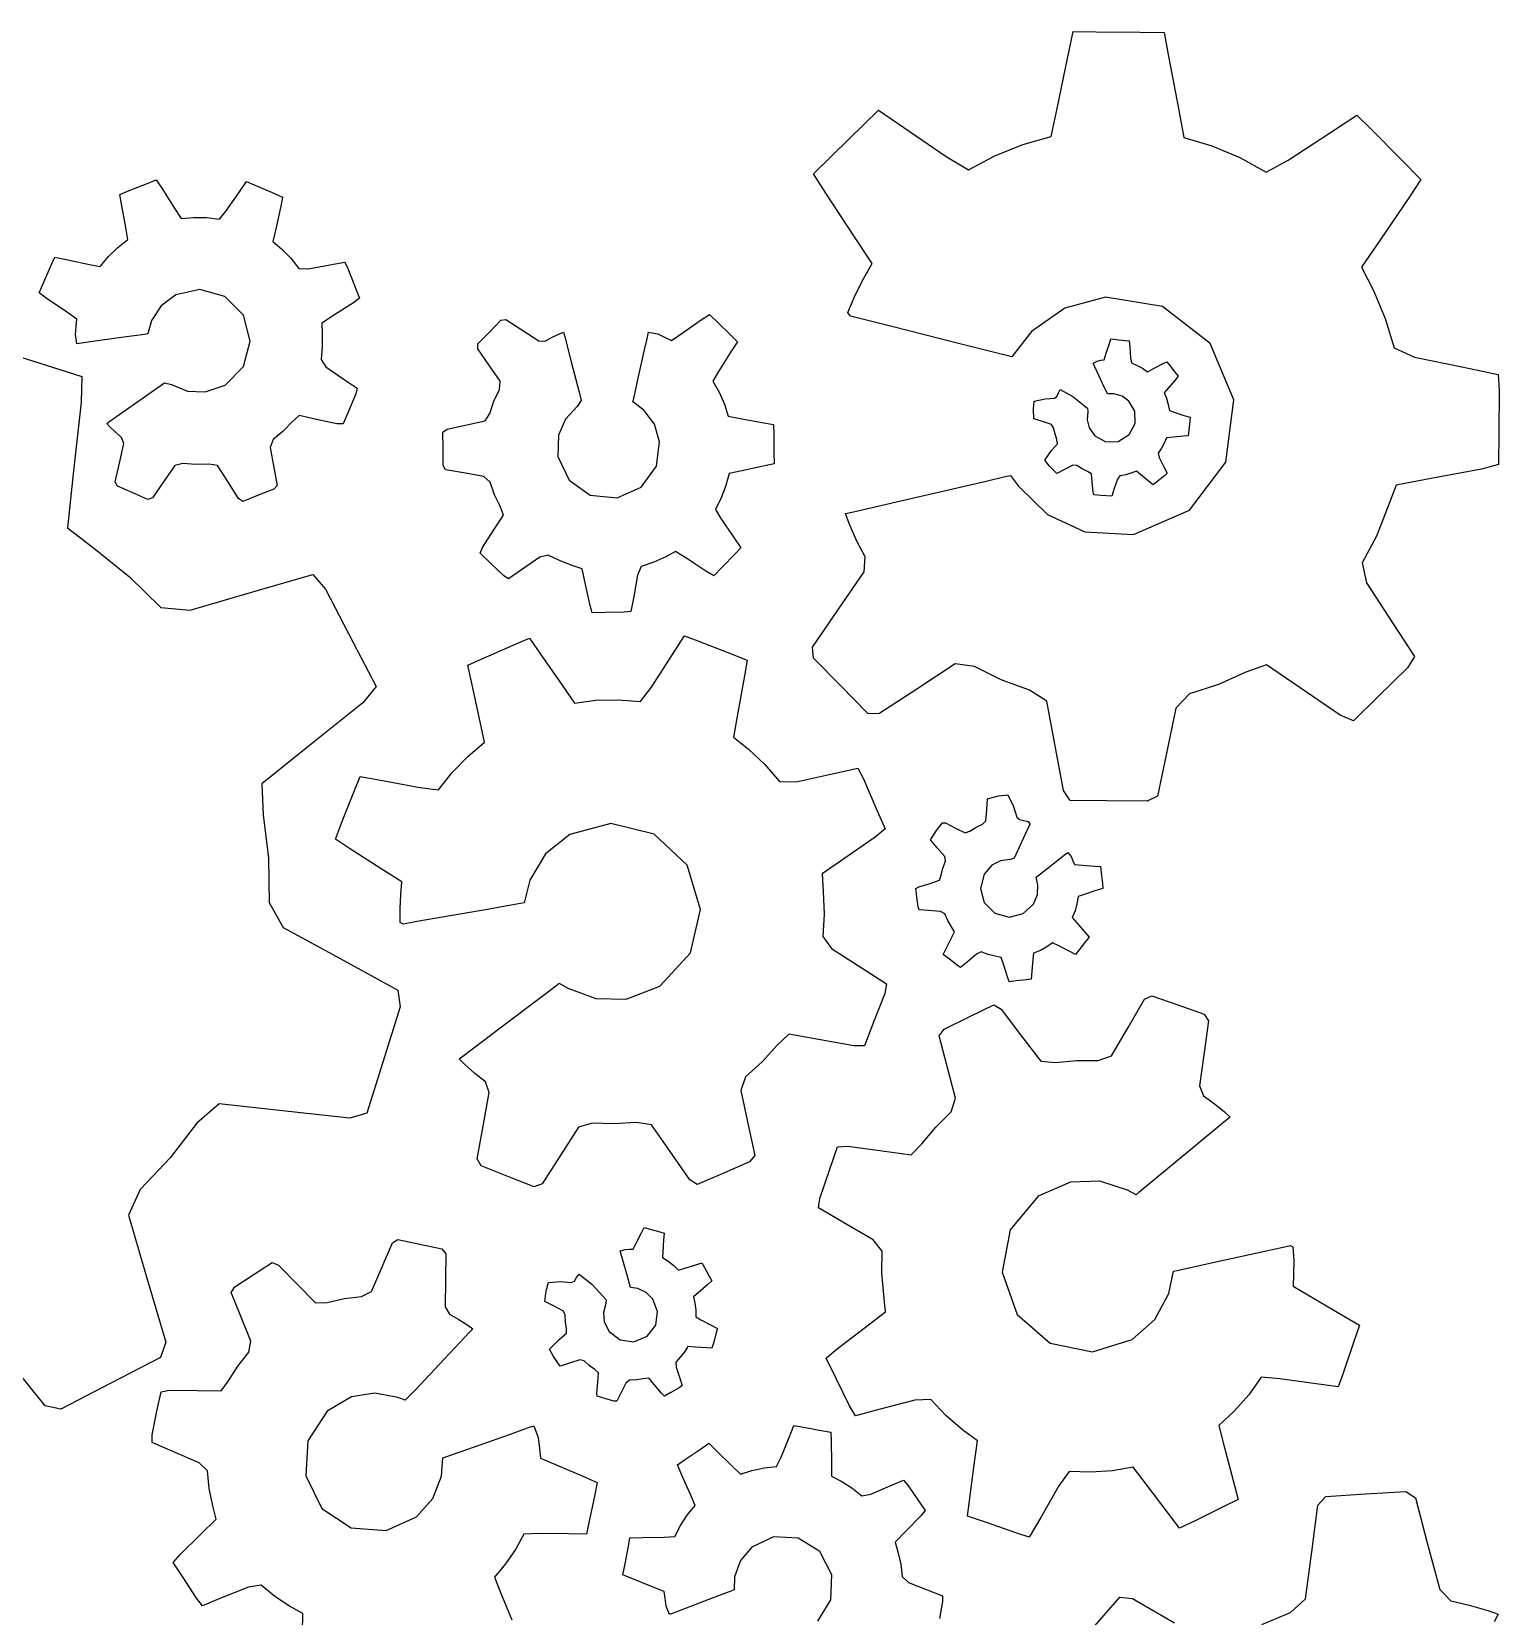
# Model space of a CAD drawing. Header units: metres. Extents: x 300 to 1036, y 0 to 304.
# Drawn here: x 406.32 to 419.23, y 209.87 to 223.8 of the extents above; entities that cross this region are included whole.
import ezdxf

# ---------------------------------------------------------------- set-up
doc = ezdxf.new("R2010")
doc.units = ezdxf.units.M

msp = doc.modelspace()

# ---------------------------------------------------------------- linework, layer by layer
at = {"layer": 'COMPONENT2'}
for p, q in [((415.43, 223.566), (415.479, 223.802)), ((415.479, 223.802), (415.683, 223.8)), ((415.683, 223.8), (416.066, 223.796)), ((416.066, 223.796), (416.28, 223.794)), ((416.28, 223.794), (416.322, 223.568)), ((415.338, 223.126), (415.43, 223.566)), ((416.322, 223.568), (416.405, 223.127)), ((415.287, 222.881), (415.338, 223.126)), ((416.405, 223.127), (416.453, 222.871)), ((413.367, 222.72), (413.639, 222.987)), ((413.639, 222.987), (413.768, 223.112)), ((413.768, 223.112), (413.992, 222.959)), ((417.742, 222.916), (417.975, 223.069)), ((417.975, 223.069), (418.097, 222.949)), ((413.992, 222.959), (414.364, 222.705)), ((415.036, 222.809), (415.287, 222.881)), ((416.453, 222.871), (416.699, 222.797)), ((417.369, 222.672), (417.742, 222.916)), ((418.097, 222.949), (418.364, 222.677)), ((413.197, 222.553), (413.367, 222.72)), ((414.558, 222.587), (414.79, 222.71)), ((414.79, 222.71), (415.036, 222.809)), ((416.699, 222.797), (416.945, 222.695)), ((414.364, 222.705), (414.558, 222.587)), ((416.945, 222.695), (417.177, 222.567)), ((417.177, 222.567), (417.369, 222.672)), ((418.364, 222.677), (418.536, 222.501)), ((407.179, 222.405), (407.333, 222.465)), ((407.333, 222.465), (407.418, 222.499)), ((407.418, 222.499), (407.472, 222.416)), ((408.144, 222.386), (408.212, 222.484)), ((408.212, 222.484), (408.28, 222.456)), ((408.28, 222.456), (408.43, 222.39)), ((413.305, 222.383), (413.197, 222.553)), ((418.536, 222.501), (418.432, 222.342)), ((407.097, 222.372), (407.179, 222.405)), ((407.116, 222.271), (407.097, 222.372)), ((407.472, 222.416), (407.576, 222.254)), ((408.034, 222.228), (408.144, 222.386)), ((408.43, 222.39), (408.527, 222.348)), ((408.527, 222.348), (408.512, 222.268)), ((413.551, 222.007), (413.305, 222.383)), ((418.432, 222.342), (418.182, 221.976)), ((407.15, 222.08), (407.116, 222.271)), ((407.576, 222.254), (407.637, 222.159)), ((407.637, 222.159), (407.747, 222.169)), ((407.747, 222.169), (407.861, 222.168)), ((407.861, 222.168), (407.974, 222.155)), ((407.974, 222.155), (408.034, 222.228)), ((408.512, 222.268), (408.471, 222.081)), ((407.169, 221.974), (407.15, 222.08)), ((408.471, 222.081), (408.444, 221.957)), ((406.999, 221.826), (407.081, 221.905)), ((407.081, 221.905), (407.169, 221.974)), ((408.444, 221.957), (408.518, 221.892)), ((408.518, 221.892), (408.6, 221.811)), ((413.711, 221.764), (413.551, 222.007)), ((418.182, 221.976), (418.015, 221.731)), ((406.43, 221.6), (406.495, 221.75)), ((406.495, 221.75), (406.527, 221.821)), ((406.527, 221.821), (406.641, 221.796)), ((406.641, 221.796), (406.83, 221.755)), ((406.83, 221.755), (406.926, 221.739)), ((406.926, 221.739), (406.999, 221.826)), ((408.6, 221.811), (408.673, 221.721)), ((408.757, 221.717), (408.943, 221.751)), ((408.943, 221.751), (409.075, 221.775)), ((409.075, 221.775), (409.102, 221.72)), ((413.64, 221.635), (413.711, 221.764)), ((406.389, 221.506), (406.43, 221.6)), ((408.673, 221.721), (408.757, 221.717)), ((409.102, 221.72), (409.162, 221.57)), ((413.564, 221.487), (413.64, 221.635)), ((418.015, 221.731), (418.119, 221.528)), ((406.46, 221.455), (406.389, 221.506)), ((406.619, 221.345), (406.46, 221.455)), ((407.589, 221.488), (407.462, 221.392)), ((407.802, 221.536), (407.589, 221.488)), ((408.021, 221.474), (407.802, 221.536)), ((408.184, 221.31), (408.021, 221.474)), ((409.205, 221.46), (409.152, 221.419)), ((409.162, 221.57), (409.205, 221.46)), ((413.498, 221.333), (413.564, 221.487)), ((415.765, 221.467), (415.407, 221.372)), ((416.266, 221.385), (415.765, 221.467)), ((418.119, 221.528), (418.223, 221.282)), ((406.721, 221.274), (406.619, 221.345)), ((407.462, 221.392), (407.377, 221.262)), ((408.994, 221.318), (408.875, 221.241)), ((409.152, 221.419), (408.994, 221.318)), ((412.21, 221.268), (412.282, 221.316)), ((412.282, 221.316), (412.356, 221.245)), ((413.523, 221.301), (413.498, 221.333)), ((415.407, 221.372), (415.112, 221.165)), ((416.684, 221.06), (416.266, 221.385)), ((406.708, 221.14), (406.714, 221.211)), ((406.714, 221.211), (406.721, 221.274)), ((407.377, 221.262), (407.345, 221.146)), ((408.245, 221.08), (408.184, 221.31)), ((408.875, 221.241), (408.877, 221.15)), ((410.347, 221.161), (410.449, 221.267)), ((410.449, 221.267), (410.491, 221.272)), ((410.491, 221.272), (410.633, 221.18)), ((410.633, 221.18), (410.781, 221.085)), ((412.051, 221.157), (412.21, 221.268)), ((412.356, 221.245), (412.474, 221.131)), ((413.605, 221.28), (413.523, 221.301)), ((413.662, 221.266), (413.605, 221.28)), ((413.886, 221.209), (413.662, 221.266)), ((414.461, 221.064), (413.886, 221.209)), ((418.223, 221.282), (418.302, 221.023)), ((405.866, 221.053), (406.385, 220.89)), ((406.721, 221.059), (406.708, 221.14)), ((406.782, 221.067), (406.721, 221.059)), ((406.881, 221.081), (406.782, 221.067)), ((407.134, 221.116), (406.881, 221.081)), ((407.314, 221.141), (407.134, 221.116)), ((407.345, 221.146), (407.314, 221.141)), ((408.185, 220.86), (408.245, 221.08)), ((408.877, 221.15), (408.878, 221.035)), ((410.246, 221.057), (410.347, 221.161)), ((410.246, 221.014), (410.246, 221.057)), ((410.781, 221.085), (410.838, 221.082)), ((410.838, 221.082), (410.899, 221.116)), ((410.899, 221.116), (410.962, 221.146)), ((410.962, 221.146), (410.999, 221.161)), ((410.999, 221.161), (411.007, 221.131)), ((411.007, 221.131), (411.067, 220.899)), ((411.711, 221.004), (411.733, 221.101)), ((411.733, 221.101), (411.747, 221.162)), ((411.747, 221.162), (411.827, 221.146)), ((411.827, 221.146), (411.892, 221.115)), ((411.892, 221.115), (411.948, 221.086)), ((411.948, 221.086), (412.051, 221.157)), ((412.529, 221.076), (412.465, 220.978)), ((412.474, 221.131), (412.529, 221.076)), ((414.871, 220.961), (414.461, 221.064)), ((415.112, 221.165), (414.94, 220.944)), ((415.77, 220.975), (415.798, 221.062)), ((415.798, 221.062), (415.811, 221.101)), ((415.811, 221.101), (415.859, 221.096)), ((415.859, 221.096), (415.937, 221.087)), ((415.937, 221.087), (415.973, 221.083)), ((415.973, 221.083), (415.977, 221.028)), ((416.891, 220.566), (416.684, 221.06)), ((408.878, 221.035), (408.867, 220.921)), ((408.867, 220.921), (408.909, 220.857)), ((410.343, 220.874), (410.246, 221.014)), ((411.067, 220.899), (411.137, 220.632)), ((411.655, 220.755), (411.711, 221.004)), ((412.465, 220.978), (412.36, 220.816)), ((414.895, 220.955), (414.871, 220.961)), ((414.94, 220.944), (414.895, 220.955)), ((415.655, 220.889), (415.69, 220.906)), ((415.69, 220.906), (415.723, 220.913)), ((415.723, 220.913), (415.752, 220.918)), ((415.752, 220.918), (415.77, 220.975)), ((415.977, 221.028), (415.985, 220.936)), ((415.985, 220.936), (415.992, 220.89)), ((416.259, 220.878), (416.302, 220.901)), ((416.302, 220.901), (416.328, 220.868)), ((418.302, 221.023), (418.48, 220.942)), ((418.48, 220.942), (418.91, 220.853)), ((406.385, 220.89), (406.765, 220.77)), ((406.765, 220.77), (406.758, 220.544)), ((408.024, 220.695), (408.185, 220.86)), ((408.909, 220.857), (409.062, 220.751)), ((410.442, 220.731), (410.343, 220.874)), ((412.36, 220.816), (412.312, 220.731)), ((415.667, 220.862), (415.655, 220.889)), ((415.687, 220.819), (415.667, 220.862)), ((415.738, 220.709), (415.687, 220.819)), ((415.992, 220.89), (416.041, 220.869)), ((416.041, 220.869), (416.088, 220.843)), ((416.088, 220.843), (416.132, 220.813)), ((416.132, 220.813), (416.177, 220.836)), ((416.177, 220.836), (416.259, 220.878)), ((416.328, 220.868), (416.377, 220.807)), ((416.404, 220.773), (416.374, 220.737)), ((416.377, 220.807), (416.404, 220.773)), ((418.91, 220.853), (419.216, 220.789)), ((419.216, 220.789), (419.226, 220.648)), ((407.205, 220.515), (407.431, 220.674)), ((407.431, 220.674), (407.492, 220.716)), ((407.492, 220.716), (407.552, 220.701)), ((407.552, 220.701), (407.694, 220.643)), ((407.694, 220.643), (407.849, 220.635)), ((407.849, 220.635), (408.024, 220.695)), ((409.062, 220.751), (409.184, 220.667)), ((409.184, 220.667), (409.174, 220.618)), ((410.387, 220.555), (410.435, 220.658)), ((410.435, 220.658), (410.442, 220.731)), ((411.137, 220.632), (411.155, 220.56)), ((411.616, 220.578), (411.655, 220.755)), ((412.312, 220.731), (412.368, 220.632)), ((412.368, 220.632), (412.413, 220.528)), ((415.337, 220.596), (415.35, 220.626)), ((415.35, 220.626), (415.365, 220.656)), ((415.365, 220.656), (415.476, 220.594)), ((415.781, 220.618), (415.738, 220.709)), ((415.838, 220.62), (415.781, 220.618)), ((415.909, 220.599), (415.838, 220.62)), ((416.315, 220.667), (416.281, 220.627)), ((416.281, 220.627), (416.3, 220.579)), ((416.374, 220.737), (416.315, 220.667)), ((419.226, 220.648), (419.223, 220.273)), ((406.758, 220.544), (406.689, 219.916)), ((407.009, 220.377), (407.205, 220.515)), ((409.174, 220.618), (409.111, 220.473)), ((410.35, 220.447), (410.387, 220.555)), ((411.12, 220.508), (411.016, 220.396)), ((411.155, 220.56), (411.12, 220.508)), ((411.609, 220.547), (411.616, 220.578)), ((411.706, 220.476), (411.609, 220.547)), ((412.413, 220.528), (412.447, 220.421)), ((415.13, 220.484), (415.137, 220.553)), ((415.134, 220.399), (415.13, 220.484)), ((415.137, 220.553), (415.232, 220.574)), ((415.232, 220.574), (415.315, 220.581)), ((415.315, 220.581), (415.337, 220.596)), ((415.476, 220.594), (415.579, 220.513)), ((415.579, 220.513), (415.607, 220.492)), ((415.607, 220.492), (415.609, 220.462)), ((415.97, 220.555), (415.909, 220.599)), ((416.021, 220.465), (415.97, 220.555)), ((416.3, 220.579), (416.316, 220.526)), ((416.316, 220.526), (416.326, 220.473)), ((416.822, 220.018), (416.891, 220.566)), ((406.984, 220.359), (407.009, 220.377)), ((407.011, 220.329), (406.984, 220.359)), ((408.614, 220.373), (408.535, 220.291)), ((408.675, 220.427), (408.614, 220.373)), ((408.826, 220.394), (408.675, 220.427)), ((409.005, 220.355), (408.826, 220.394)), ((409.06, 220.354), (409.005, 220.355)), ((409.111, 220.473), (409.06, 220.354)), ((409.975, 220.308), (410.148, 220.345)), ((410.148, 220.345), (410.31, 220.38)), ((410.31, 220.38), (410.35, 220.447)), ((411.016, 220.396), (410.955, 220.254)), ((411.799, 220.351), (411.706, 220.476)), ((411.844, 220.198), (411.799, 220.351)), ((412.447, 220.421), (412.553, 220.402)), ((412.553, 220.402), (412.743, 220.367)), ((412.743, 220.367), (412.845, 220.349)), ((412.845, 220.349), (412.847, 220.261)), ((415.211, 220.375), (415.134, 220.399)), ((415.29, 220.35), (415.211, 220.375)), ((415.308, 220.32), (415.29, 220.35)), ((415.609, 220.462), (415.602, 220.39)), ((415.602, 220.39), (415.62, 220.319)), ((415.972, 220.261), (416.024, 220.357)), ((416.024, 220.357), (416.021, 220.465)), ((416.326, 220.473), (416.367, 220.456)), ((416.367, 220.456), (416.453, 220.429)), ((416.453, 220.429), (416.508, 220.412)), ((416.504, 220.377), (416.496, 220.3)), ((416.508, 220.412), (416.504, 220.377)), ((407.061, 220.281), (407.011, 220.329)), ((407.114, 220.236), (407.061, 220.281)), ((407.132, 220.182), (407.114, 220.236)), ((408.447, 220.217), (408.419, 220.147)), ((408.535, 220.291), (408.447, 220.217)), ((409.937, 220.281), (409.975, 220.308)), ((409.94, 220.142), (409.937, 220.281)), ((410.955, 220.254), (410.95, 220.069)), ((412.847, 220.261), (412.849, 220.096)), ((415.32, 220.268), (415.308, 220.32)), ((415.337, 220.216), (415.32, 220.268)), ((415.341, 220.18), (415.337, 220.216)), ((415.62, 220.319), (415.671, 220.248)), ((415.671, 220.248), (415.768, 220.198)), ((415.768, 220.198), (415.876, 220.201)), ((415.876, 220.201), (415.972, 220.261)), ((416.301, 220.233), (416.282, 220.19)), ((416.361, 220.238), (416.301, 220.233)), ((416.451, 220.246), (416.361, 220.238)), ((416.49, 220.25), (416.451, 220.246)), ((416.496, 220.3), (416.49, 220.25)), ((419.223, 220.273), (419.22, 219.998)), ((407.094, 220.01), (407.132, 220.182)), ((408.419, 220.147), (408.452, 219.97)), ((409.942, 219.99), (409.94, 220.142)), ((410.95, 220.069), (411.047, 219.86)), ((411.815, 219.982), (411.844, 220.198)), ((412.849, 220.096), (412.851, 220.004)), ((415.23, 220.035), (415.29, 220.12)), ((415.29, 220.12), (415.341, 220.18)), ((416.257, 220.142), (416.226, 220.097)), ((416.226, 220.097), (416.236, 220.058)), ((416.282, 220.19), (416.257, 220.142)), ((407.058, 219.844), (407.094, 220.01)), ((407.582, 219.988), (407.483, 219.846)), ((407.653, 220.007), (407.582, 219.988)), ((407.766, 219.998), (407.653, 220.007)), ((407.88, 220.001), (407.766, 219.998)), ((407.956, 219.988), (407.88, 220.001)), ((408.046, 219.848), (407.956, 219.988)), ((408.452, 219.97), (408.48, 219.812)), ((409.962, 219.952), (409.942, 219.99)), ((410.12, 219.923), (409.962, 219.952)), ((410.297, 219.891), (410.12, 219.923)), ((411.68, 219.798), (411.815, 219.982)), ((412.566, 219.942), (412.456, 219.918)), ((412.754, 219.983), (412.566, 219.942)), ((412.851, 220.004), (412.754, 219.983)), ((415.271, 219.984), (415.23, 220.035)), ((415.335, 219.918), (415.271, 219.984)), ((415.402, 219.953), (415.335, 219.918)), ((415.478, 219.993), (415.402, 219.953)), ((415.513, 219.99), (415.478, 219.993)), ((415.559, 219.96), (415.513, 219.99)), ((415.607, 219.936), (415.559, 219.96)), ((415.64, 219.916), (415.607, 219.936)), ((415.996, 219.925), (415.944, 219.908)), ((416.037, 219.939), (415.996, 219.925)), ((416.088, 219.895), (416.037, 219.939)), ((416.236, 220.058), (416.277, 219.978)), ((416.277, 219.978), (416.307, 219.922)), ((416.502, 219.596), (416.822, 220.018)), ((419.07, 219.957), (418.642, 219.876)), ((419.22, 219.998), (419.07, 219.957)), ((406.689, 219.916), (406.637, 219.441)), ((407.078, 219.807), (407.058, 219.844)), ((407.212, 219.748), (407.078, 219.807)), ((407.483, 219.846), (407.385, 219.705)), ((408.142, 219.699), (408.046, 219.848)), ((408.48, 219.812), (408.451, 219.78)), ((410.353, 219.841), (410.297, 219.891)), ((410.391, 219.732), (410.353, 219.841)), ((411.047, 219.86), (411.233, 219.727)), ((411.469, 219.703), (411.68, 219.798)), ((412.427, 219.812), (412.386, 219.705)), ((412.456, 219.918), (412.427, 219.812)), ((414.09, 219.708), (414.715, 219.852)), ((414.715, 219.852), (414.882, 219.891)), ((414.882, 219.891), (414.93, 219.902)), ((414.93, 219.902), (415, 219.806)), ((415, 219.806), (415.254, 219.557)), ((415.646, 219.843), (415.64, 219.916)), ((415.654, 219.756), (415.646, 219.843)), ((415.841, 219.786), (415.82, 219.719)), ((415.868, 219.869), (415.841, 219.786)), ((415.891, 219.898), (415.868, 219.869)), ((415.944, 219.908), (415.891, 219.898)), ((416.156, 219.838), (416.088, 219.895)), ((416.182, 219.819), (416.156, 219.838)), ((416.226, 219.854), (416.182, 219.819)), ((416.286, 219.902), (416.226, 219.854)), ((416.307, 219.922), (416.286, 219.902)), ((418.318, 219.815), (418.243, 219.617)), ((418.642, 219.876), (418.318, 219.815)), ((407.345, 219.69), (407.212, 219.748)), ((407.385, 219.705), (407.345, 219.69)), ((408.18, 219.673), (408.142, 219.699)), ((408.309, 219.724), (408.18, 219.673)), ((408.451, 219.78), (408.309, 219.724)), ((410.441, 219.63), (410.391, 219.732)), ((411.233, 219.727), (411.469, 219.703)), ((412.386, 219.705), (412.334, 219.603)), ((413.548, 219.582), (414.09, 219.708)), ((415.661, 219.731), (415.654, 219.756)), ((415.722, 219.724), (415.661, 219.731)), ((415.82, 219.719), (415.722, 219.724)), ((410.386, 219.423), (410.47, 219.553)), ((410.47, 219.553), (410.441, 219.63)), ((412.334, 219.603), (412.381, 219.522)), ((412.381, 219.522), (412.49, 219.364)), ((413.477, 219.566), (413.548, 219.582)), ((413.51, 219.478), (413.477, 219.566)), ((415.254, 219.557), (415.581, 219.406)), ((416.011, 219.382), (416.502, 219.596)), ((418.243, 219.617), (418.145, 219.368)), ((406.637, 219.441), (406.88, 219.254)), ((410.287, 219.269), (410.386, 219.423)), ((413.576, 219.329), (413.51, 219.478)), ((415.581, 219.406), (416.011, 219.382)), ((418.145, 219.368), (418.021, 219.132)), ((406.88, 219.254), (407.184, 219.011)), ((410.267, 219.218), (410.287, 219.269)), ((411.983, 219.233), (411.897, 219.186)), ((412.091, 219.164), (411.983, 219.233)), ((412.49, 219.364), (412.559, 219.266)), ((412.559, 219.266), (412.508, 219.212)), ((413.651, 219.186), (413.576, 219.329)), ((410.36, 219.128), (410.267, 219.218)), ((410.473, 219.019), (410.36, 219.128)), ((410.79, 219.183), (410.638, 219.077)), ((410.865, 219.201), (410.79, 219.183)), ((410.968, 219.15), (410.865, 219.201)), ((411.076, 219.111), (410.968, 219.15)), ((411.163, 219.081), (411.076, 219.111)), ((411.682, 219.102), (411.649, 219.024)), ((411.793, 219.139), (411.682, 219.102)), ((411.897, 219.186), (411.793, 219.139)), ((412.251, 219.061), (412.091, 219.164)), ((412.394, 219.094), (412.321, 219.018)), ((412.508, 219.212), (412.394, 219.094)), ((413.641, 219.055), (413.651, 219.186)), ((418.021, 219.132), (418.058, 218.957)), ((407.184, 219.011), (407.458, 218.741)), ((408.316, 218.892), (408.796, 219.032)), ((408.796, 219.032), (408.905, 218.902)), ((410.516, 218.993), (410.473, 219.019)), ((410.638, 219.077), (410.516, 218.993)), ((411.192, 218.942), (411.163, 219.081)), ((411.649, 219.024), (411.616, 218.838)), ((412.321, 219.018), (412.251, 219.061)), ((413.41, 218.717), (413.641, 219.055)), ((418.058, 218.957), (418.294, 218.597)), ((407.717, 218.717), (408.316, 218.892)), ((408.905, 218.902), (409.15, 218.432)), ((411.232, 218.759), (411.192, 218.942)), ((411.616, 218.838), (411.592, 218.706)), ((407.458, 218.741), (407.717, 218.717)), ((411.251, 218.695), (411.232, 218.759)), ((411.37, 218.697), (411.251, 218.695)), ((411.531, 218.7), (411.37, 218.697)), ((411.592, 218.706), (411.531, 218.7)), ((413.188, 218.392), (413.41, 218.717)), ((418.294, 218.597), (418.482, 218.309)), ((409.15, 218.432), (409.351, 218.045)), ((410.296, 218.295), (410.555, 218.408)), ((410.555, 218.408), (410.7, 218.471)), ((410.7, 218.471), (410.797, 218.331)), ((411.951, 218.319), (412.063, 218.492)), ((412.063, 218.492), (412.181, 218.448)), ((412.181, 218.448), (412.443, 218.344)), ((413.197, 218.295), (413.188, 218.392)), ((410.157, 218.235), (410.296, 218.295)), ((410.797, 218.331), (410.986, 218.059)), ((411.773, 218.041), (411.951, 218.319)), ((412.443, 218.344), (412.612, 218.278)), ((412.612, 218.278), (412.59, 218.139)), ((413.436, 218.051), (413.197, 218.295)), ((418.482, 218.309), (418.419, 218.211)), ((410.195, 218.061), (410.157, 218.235)), ((412.59, 218.139), (412.531, 217.817)), ((414.441, 218.246), (414.104, 218.024)), ((414.611, 218.223), (414.441, 218.246)), ((414.846, 218.105), (414.611, 218.223)), ((416.999, 218.173), (416.757, 218.065)), ((417.178, 218.236), (416.999, 218.173)), ((417.475, 218.034), (417.178, 218.236)), ((418.419, 218.211), (418.158, 217.955)), ((409.351, 218.045), (409.233, 217.903)), ((410.266, 217.737), (410.195, 218.061)), ((410.986, 218.059), (411.095, 217.901)), ((411.675, 217.913), (411.773, 218.041)), ((413.673, 217.81), (413.436, 218.051)), ((414.104, 218.024), (413.771, 217.806)), ((415.095, 218.013), (414.846, 218.105)), ((415.247, 217.917), (415.095, 218.013)), ((416.503, 217.983), (416.383, 217.857)), ((416.757, 218.065), (416.503, 217.983)), ((417.826, 217.794), (417.475, 218.034)), ((409.233, 217.903), (408.751, 217.517)), ((411.095, 217.901), (411.283, 217.925)), ((411.283, 217.925), (411.48, 217.929)), ((411.48, 217.929), (411.675, 217.913)), ((415.319, 217.538), (415.247, 217.917)), ((416.383, 217.857), (416.298, 217.447)), ((418.158, 217.955), (417.943, 217.744)), ((410.305, 217.556), (410.266, 217.737)), ((412.531, 217.817), (412.492, 217.601)), ((413.771, 217.806), (413.673, 217.81)), ((417.943, 217.744), (417.826, 217.794)), ((410.157, 217.432), (410.305, 217.556)), ((412.492, 217.601), (412.624, 217.495)), ((408.751, 217.517), (408.345, 217.192)), ((410.021, 217.291), (410.157, 217.432)), ((412.624, 217.495), (412.768, 217.361)), ((415.395, 217.133), (415.319, 217.538)), ((416.298, 217.447), (416.222, 217.081)), ((409.901, 217.138), (410.021, 217.291)), ((412.768, 217.361), (412.899, 217.21)), ((413.043, 217.209), (413.36, 217.278)), ((413.36, 217.278), (413.586, 217.327)), ((413.586, 217.327), (413.636, 217.235)), ((408.345, 217.192), (408.357, 216.917)), ((409.161, 217.131), (409.211, 217.254)), ((409.211, 217.254), (409.408, 217.219)), ((409.408, 217.219), (409.735, 217.159)), ((409.735, 217.159), (409.901, 217.138)), ((412.899, 217.21), (413.043, 217.209)), ((413.636, 217.235), (413.746, 216.981)), ((409.057, 216.869), (409.161, 217.131)), ((414.72, 216.962), (414.727, 217.058)), ((414.727, 217.058), (414.823, 217.085)), ((414.823, 217.085), (414.905, 217.095)), ((414.905, 217.095), (414.955, 216.992)), ((415.454, 217.044), (415.395, 217.133)), ((415.777, 217.041), (415.454, 217.044)), ((416.131, 217.038), (415.777, 217.041)), ((416.222, 217.081), (416.131, 217.038)), ((408.357, 216.917), (408.404, 216.536)), ((408.993, 216.705), (409.057, 216.869)), ((413.746, 216.981), (413.827, 216.794)), ((414.682, 216.836), (414.712, 216.865)), ((414.712, 216.865), (414.72, 216.962)), ((414.955, 216.992), (414.985, 216.898)), ((414.985, 216.898), (415.009, 216.876)), ((415.009, 216.876), (415.047, 216.869)), ((415.047, 216.869), (415.085, 216.86)), ((415.085, 216.86), (415.099, 216.837)), ((411.053, 216.746), (410.84, 216.574)), ((411.416, 216.841), (411.053, 216.746)), ((411.796, 216.748), (411.416, 216.841)), ((412.085, 216.476), (411.796, 216.748)), ((413.738, 216.721), (413.473, 216.538)), ((413.827, 216.794), (413.738, 216.721)), ((414.225, 216.697), (414.284, 216.788)), ((414.284, 216.788), (414.332, 216.849)), ((414.332, 216.849), (414.358, 216.847)), ((414.358, 216.847), (414.446, 216.802)), ((414.446, 216.802), (414.529, 216.759)), ((414.529, 216.759), (414.57, 216.774)), ((414.57, 216.774), (414.625, 216.808)), ((414.625, 216.808), (414.682, 216.836)), ((415.099, 216.837), (415.043, 216.715)), ((409.117, 216.623), (408.993, 216.705)), ((409.397, 216.444), (409.117, 216.623)), ((414.284, 216.628), (414.225, 216.697)), ((414.35, 216.551), (414.284, 216.628)), ((415.043, 216.715), (414.978, 216.574)), ((415.404, 216.566), (415.432, 216.587)), ((415.432, 216.587), (415.461, 216.552)), ((408.404, 216.536), (408.411, 216.148)), ((409.578, 216.328), (409.397, 216.444)), ((410.84, 216.574), (410.703, 216.345)), ((412.202, 216.086), (412.085, 216.476)), ((413.473, 216.538), (413.273, 216.4)), ((414.319, 216.387), (414.334, 216.449)), ((414.334, 216.449), (414.356, 216.51)), ((414.356, 216.51), (414.35, 216.551)), ((414.764, 216.475), (414.696, 216.396)), ((414.842, 216.515), (414.764, 216.475)), ((414.927, 216.526), (414.842, 216.515)), ((414.961, 216.536), (414.927, 216.526)), ((414.978, 216.574), (414.961, 216.536)), ((415.153, 216.369), (415.247, 216.443)), ((415.247, 216.443), (415.36, 216.532)), ((415.36, 216.532), (415.404, 216.566)), ((415.461, 216.552), (415.478, 216.515)), ((415.478, 216.515), (415.492, 216.483)), ((415.492, 216.483), (415.562, 216.477)), ((415.562, 216.477), (415.671, 216.468)), ((415.671, 216.468), (415.719, 216.464)), ((415.719, 216.464), (415.726, 216.407)), ((409.568, 216.219), (409.578, 216.328)), ((410.703, 216.345), (410.654, 216.144)), ((413.273, 216.4), (413.283, 216.243)), ((414.124, 216.285), (414.222, 216.316)), ((414.222, 216.316), (414.304, 216.343)), ((414.304, 216.343), (414.319, 216.387)), ((414.696, 216.396), (414.664, 216.271)), ((415.17, 216.304), (415.153, 216.369)), ((415.166, 216.217), (415.17, 216.304)), ((415.726, 216.407), (415.737, 216.315)), ((415.737, 216.315), (415.741, 216.272)), ((409.562, 216.096), (409.568, 216.219)), ((413.283, 216.243), (413.291, 216.045)), ((414.097, 216.27), (414.124, 216.285)), ((414.105, 216.197), (414.097, 216.27)), ((414.116, 216.11), (414.105, 216.197)), ((414.664, 216.271), (414.698, 216.147)), ((415.131, 216.134), (415.166, 216.217)), ((415.524, 216.199), (415.513, 216.136)), ((415.575, 216.218), (415.524, 216.199)), ((415.679, 216.252), (415.575, 216.218)), ((415.741, 216.272), (415.679, 216.252)), ((408.411, 216.148), (408.535, 215.929)), ((409.564, 215.973), (409.562, 216.096)), ((410.295, 216.081), (409.863, 216.006)), ((410.621, 216.138), (410.295, 216.081)), ((410.654, 216.144), (410.621, 216.138)), ((412.114, 215.705), (412.202, 216.086)), ((413.291, 216.045), (413.279, 215.85)), ((414.125, 216.083), (414.116, 216.11)), ((414.208, 216.076), (414.125, 216.083)), ((414.312, 216.068), (414.208, 216.076)), ((414.351, 216.049), (414.312, 216.068)), ((414.377, 215.99), (414.351, 216.049)), ((414.698, 216.147), (414.792, 216.053)), ((414.792, 216.053), (414.917, 216.019)), ((414.917, 216.019), (415.041, 216.051)), ((415.041, 216.051), (415.131, 216.134)), ((415.496, 216.075), (415.472, 216.016)), ((415.513, 216.136), (415.496, 216.075)), ((408.535, 215.929), (409.068, 215.637)), ((409.59, 215.958), (409.564, 215.973)), ((409.652, 215.969), (409.59, 215.958)), ((409.694, 215.977), (409.652, 215.969)), ((409.863, 216.006), (409.694, 215.977)), ((414.41, 215.935), (414.377, 215.99)), ((414.401, 215.82), (414.437, 215.891)), ((414.437, 215.891), (414.41, 215.935)), ((415.472, 216.016), (415.511, 215.97)), ((415.511, 215.97), (415.582, 215.887)), ((415.582, 215.887), (415.62, 215.843)), ((413.279, 215.85), (413.356, 215.742)), ((414.353, 215.726), (414.401, 215.82)), ((415.247, 215.759), (415.191, 215.727)), ((415.297, 215.794), (415.247, 215.759)), ((415.353, 215.766), (415.297, 215.794)), ((415.45, 215.716), (415.353, 215.766)), ((415.589, 215.804), (415.531, 215.732)), ((415.62, 215.843), (415.589, 215.804)), ((409.068, 215.637), (409.542, 215.377)), ((411.847, 215.413), (412.114, 215.705)), ((413.356, 215.742), (413.624, 215.57)), ((414.338, 215.692), (414.353, 215.726)), ((414.391, 215.65), (414.338, 215.692)), ((414.462, 215.594), (414.391, 215.65)), ((414.548, 215.624), (414.49, 215.575)), ((414.629, 215.693), (414.548, 215.624)), ((414.67, 215.715), (414.629, 215.693)), ((414.731, 215.692), (414.67, 215.715)), ((414.794, 215.675), (414.731, 215.692)), ((414.848, 215.665), (414.794, 215.675)), ((414.87, 215.597), (414.848, 215.665)), ((415.124, 215.649), (415.115, 215.541)), ((415.132, 215.701), (415.124, 215.649)), ((415.191, 215.727), (415.132, 215.701)), ((415.499, 215.691), (415.45, 215.716)), ((415.531, 215.732), (415.499, 215.691)), ((413.624, 215.57), (413.838, 215.433)), ((414.49, 215.575), (414.462, 215.594)), ((414.903, 215.495), (414.87, 215.597)), ((414.918, 215.451), (414.903, 215.495)), ((415.069, 215.469), (414.977, 215.458)), ((415.11, 215.474), (415.069, 215.469)), ((415.115, 215.541), (415.11, 215.474)), ((409.542, 215.377), (409.564, 215.232)), ((410.453, 215.054), (410.831, 215.34)), ((410.831, 215.34), (410.932, 215.416)), ((410.932, 215.416), (410.961, 215.438)), ((410.961, 215.438), (411.037, 215.395)), ((411.037, 215.395), (411.284, 215.303)), ((411.55, 215.299), (411.847, 215.413)), ((413.824, 215.347), (413.725, 215.096)), ((413.838, 215.433), (413.824, 215.347)), ((414.977, 215.458), (414.918, 215.451)), ((409.564, 215.232), (409.41, 214.743)), ((411.284, 215.303), (411.55, 215.299)), ((414.572, 215.145), (414.781, 215.247)), ((414.781, 215.247), (414.847, 215.209)), ((414.847, 215.209), (415.026, 214.974)), ((415.962, 215.05), (416.106, 215.297)), ((416.106, 215.297), (416.17, 215.326)), ((416.17, 215.326), (416.399, 215.247)), ((416.399, 215.247), (416.631, 215.167)), ((410.125, 214.806), (410.453, 215.054)), ((413.725, 215.096), (413.644, 214.889)), ((414.344, 215.034), (414.572, 215.145)), ((415.816, 214.8), (415.962, 215.05)), ((416.669, 215.108), (416.63, 214.828)), ((416.631, 215.167), (416.669, 215.108)), ((412.979, 214.991), (412.878, 214.894)), ((413.24, 214.943), (412.979, 214.991)), ((413.55, 214.887), (413.24, 214.943)), ((414.3, 214.977), (414.344, 215.034)), ((414.368, 214.718), (414.3, 214.977)), ((415.026, 214.974), (415.194, 214.753)), ((410.082, 214.774), (410.125, 214.806)), ((410.13, 214.725), (410.082, 214.774)), ((412.878, 214.894), (412.747, 214.749)), ((413.644, 214.889), (413.55, 214.887)), ((415.7, 214.76), (415.816, 214.8)), ((416.63, 214.828), (416.59, 214.537)), ((409.41, 214.743), (409.269, 214.297)), ((410.219, 214.644), (410.13, 214.725)), ((410.313, 214.57), (410.219, 214.644)), ((412.747, 214.749), (412.6, 214.616)), ((414.445, 214.427), (414.368, 214.718)), ((415.194, 214.753), (415.322, 214.74)), ((415.322, 214.74), (415.511, 214.76)), ((415.511, 214.76), (415.7, 214.76)), ((410.346, 214.478), (410.313, 214.57)), ((412.6, 214.616), (412.557, 214.495)), ((412.557, 214.495), (412.623, 214.193)), ((416.59, 214.537), (416.626, 214.449)), ((407.971, 214.379), (407.774, 214.208)), ((408.528, 214.317), (407.971, 214.379)), ((410.292, 214.181), (410.346, 214.478)), ((414.408, 214.308), (414.445, 214.427)), ((416.626, 214.449), (416.72, 214.381)), ((416.72, 214.381), (416.809, 214.307)), ((409.121, 214.252), (408.528, 214.317)), ((409.269, 214.297), (409.121, 214.252)), ((411.641, 214.213), (411.445, 214.201)), ((411.773, 214.194), (411.641, 214.213)), ((414.271, 214.173), (414.408, 214.308)), ((416.818, 214.228), (416.511, 213.973)), ((416.809, 214.307), (416.859, 214.261)), ((416.859, 214.261), (416.818, 214.228)), ((407.774, 214.208), (407.54, 213.902)), ((410.24, 213.895), (410.292, 214.181)), ((411.13, 214.173), (410.969, 213.922)), ((411.251, 214.209), (411.13, 214.173)), ((411.445, 214.201), (411.251, 214.209)), ((411.935, 213.959), (411.773, 214.194)), ((412.623, 214.193), (412.682, 213.924)), ((414.15, 214.027), (414.271, 214.173)), ((412.108, 213.709), (411.935, 213.959)), ((413.336, 213.795), (413.407, 214)), ((413.407, 214), (413.498, 214.005)), ((413.498, 214.005), (413.8, 213.964)), ((413.8, 213.964), (414.056, 213.929)), ((414.056, 213.929), (414.15, 214.027)), ((416.511, 213.973), (416.156, 213.68)), ((407.54, 213.902), (407.278, 213.625)), ((410.275, 213.832), (410.24, 213.895)), ((410.51, 213.739), (410.275, 213.832)), ((410.969, 213.922), (410.81, 213.675)), ((412.633, 213.867), (412.394, 213.763)), ((412.682, 213.924), (412.633, 213.867)), ((413.251, 213.547), (413.336, 213.795)), ((410.742, 213.648), (410.51, 213.739)), ((410.81, 213.675), (410.742, 213.648)), ((412.175, 213.668), (412.108, 213.709)), ((412.394, 213.763), (412.175, 213.668)), ((415.456, 213.689), (415.173, 213.567)), ((415.715, 213.697), (415.456, 213.689)), ((415.958, 213.618), (415.715, 213.697)), ((416.156, 213.68), (416.061, 213.602)), ((407.278, 213.625), (407.175, 213.399)), ((413.241, 213.464), (413.251, 213.547)), ((415.173, 213.567), (414.926, 213.272)), ((416.034, 213.579), (415.958, 213.618)), ((416.061, 213.602), (416.034, 213.579)), ((407.175, 213.399), (407.339, 212.838)), ((413.455, 213.339), (413.241, 213.464)), ((411.641, 213.159), (411.688, 213.251)), ((411.688, 213.251), (411.709, 213.291)), ((411.709, 213.291), (411.761, 213.277)), ((411.761, 213.277), (411.845, 213.253)), ((411.845, 213.253), (411.884, 213.241)), ((411.884, 213.241), (411.879, 213.18)), ((413.722, 213.184), (413.455, 213.339)), ((414.926, 213.272), (414.856, 212.899)), ((409.404, 212.944), (409.494, 213.156)), ((409.494, 213.156), (409.543, 213.186)), ((409.543, 213.186), (409.735, 213.145)), ((409.735, 213.145), (409.929, 213.104)), ((409.929, 213.104), (409.964, 213.06)), ((411.498, 213.085), (411.54, 213.098)), ((411.54, 213.098), (411.578, 213.1)), ((411.578, 213.1), (411.611, 213.1)), ((411.611, 213.1), (411.641, 213.159)), ((411.879, 213.18), (411.871, 213.078)), ((413.801, 213.083), (413.722, 213.184)), ((417.123, 213.074), (417.285, 213.11)), ((417.285, 213.11), (417.326, 213.119)), ((417.326, 213.119), (417.386, 213.132)), ((417.386, 213.132), (417.412, 213.12)), ((417.412, 213.12), (417.419, 213)), ((408.28, 212.881), (408.437, 212.983)), ((408.437, 212.983), (408.494, 212.96)), ((408.494, 212.96), (408.661, 212.789)), ((409.964, 213.06), (409.962, 212.832)), ((411.507, 213.053), (411.498, 213.085)), ((411.521, 213.003), (411.507, 213.053)), ((411.558, 212.872), (411.521, 213.003)), ((411.871, 213.078), (411.87, 213.026)), ((411.87, 213.026), (411.92, 212.994)), ((411.92, 212.994), (411.968, 212.956)), ((412.065, 212.933), (412.162, 212.964)), ((412.162, 212.964), (412.214, 212.981)), ((412.214, 212.981), (412.237, 212.94)), ((413.798, 212.892), (413.801, 213.083)), ((416.393, 212.914), (416.707, 212.983)), ((416.707, 212.983), (417.123, 213.074)), ((417.419, 213), (417.418, 212.88)), ((407.339, 212.838), (407.501, 212.284)), ((408.109, 212.769), (408.28, 212.881)), ((409.312, 212.729), (409.404, 212.944)), ((409.962, 212.832), (409.958, 212.595)), ((411.067, 212.807), (411.094, 212.82)), ((411.094, 212.82), (411.114, 212.851)), ((411.114, 212.851), (411.136, 212.881)), ((411.136, 212.881), (411.247, 212.792)), ((411.588, 212.764), (411.558, 212.872)), ((411.968, 212.956), (412.01, 212.915)), ((412.01, 212.915), (412.065, 212.933)), ((412.237, 212.94), (412.28, 212.864)), ((412.304, 212.822), (412.264, 212.788)), ((412.28, 212.864), (412.304, 212.822)), ((413.814, 212.7), (413.798, 212.892)), ((414.856, 212.899), (414.987, 212.525)), ((416.322, 212.71), (416.361, 212.907)), ((416.361, 212.907), (416.393, 212.914)), ((417.418, 212.88), (417.414, 212.774)), ((408.078, 212.719), (408.109, 212.769)), ((408.159, 212.518), (408.078, 212.719)), ((408.661, 212.789), (408.817, 212.629)), ((409.072, 212.666), (409.223, 212.685)), ((409.223, 212.685), (409.312, 212.729)), ((410.835, 212.64), (410.846, 212.734)), ((410.846, 212.734), (410.867, 212.809)), ((410.867, 212.809), (410.974, 212.815)), ((410.974, 212.815), (411.067, 212.807)), ((411.247, 212.792), (411.347, 212.685)), ((411.347, 212.685), (411.373, 212.656)), ((411.651, 212.755), (411.588, 212.764)), ((411.726, 212.72), (411.651, 212.755)), ((411.785, 212.66), (411.726, 212.72)), ((412.186, 212.721), (412.141, 212.683)), ((412.141, 212.683), (412.154, 212.626)), ((412.264, 212.788), (412.186, 212.721)), ((413.83, 212.549), (413.814, 212.7)), ((416.198, 212.482), (416.322, 212.71)), ((417.414, 212.774), (417.594, 212.669)), ((408.817, 212.629), (408.922, 212.631)), ((408.922, 212.631), (409.072, 212.666)), ((409.958, 212.595), (409.996, 212.529)), ((410.916, 212.599), (410.835, 212.64)), ((410.998, 212.557), (410.916, 212.599)), ((411.013, 212.521), (410.998, 212.557)), ((411.37, 212.623), (411.349, 212.545)), ((411.349, 212.545), (411.356, 212.463)), ((411.373, 212.656), (411.37, 212.623)), ((411.826, 212.552), (411.785, 212.66)), ((411.809, 212.432), (411.826, 212.552)), ((412.154, 212.626), (412.162, 212.566)), ((412.162, 212.566), (412.163, 212.505)), ((413.642, 212.406), (413.83, 212.549)), ((417.594, 212.669), (417.872, 212.507)), ((408.25, 212.293), (408.159, 212.518)), ((409.996, 212.529), (410.078, 212.483)), ((410.078, 212.483), (410.157, 212.433)), ((410.157, 212.433), (410.201, 212.401)), ((411.016, 212.461), (411.013, 212.521)), ((411.026, 212.401), (411.016, 212.461)), ((411.024, 212.361), (411.026, 212.401)), ((411.356, 212.463), (411.4, 212.376)), ((411.734, 212.335), (411.809, 212.432)), ((412.163, 212.505), (412.205, 212.479)), ((412.205, 212.479), (412.296, 212.433)), ((412.296, 212.433), (412.352, 212.404)), ((412.352, 212.404), (412.342, 212.367)), ((413.392, 212.217), (413.642, 212.406)), ((414.987, 212.525), (415.278, 212.273)), ((415.999, 212.307), (416.198, 212.482)), ((417.872, 212.507), (417.997, 212.432)), ((417.997, 212.432), (417.941, 212.271)), ((407.501, 212.284), (407.454, 212.149)), ((408.232, 212.194), (408.25, 212.293)), ((410.172, 212.37), (409.951, 212.136)), ((410.201, 212.401), (410.172, 212.37)), ((410.875, 212.221), (410.957, 212.303)), ((410.957, 212.303), (411.024, 212.361)), ((411.4, 212.376), (411.498, 212.303)), ((411.498, 212.303), (411.618, 212.287)), ((411.618, 212.287), (411.734, 212.335)), ((412.319, 212.283), (412.304, 212.229)), ((412.342, 212.367), (412.319, 212.283)), ((415.278, 212.273), (415.651, 212.199)), ((415.651, 212.199), (415.999, 212.307)), ((417.941, 212.271), (417.852, 212.012)), ((406.441, 211.723), (406.084, 212.168)), ((407.454, 212.149), (407.02, 211.923)), ((408.136, 212.072), (408.232, 212.194)), ((409.951, 212.136), (409.696, 211.865)), ((410.911, 212.156), (410.875, 212.221)), ((410.969, 212.073), (410.911, 212.156)), ((411.141, 212.129), (411.05, 212.099)), ((411.179, 212.119), (411.141, 212.129)), ((412.027, 212.153), (411.985, 212.108)), ((412.064, 212.201), (412.027, 212.153)), ((412.092, 212.245), (412.064, 212.201)), ((412.159, 212.24), (412.092, 212.245)), ((412.26, 212.232), (412.159, 212.24)), ((412.304, 212.229), (412.26, 212.232)), ((413.309, 212.143), (413.392, 212.217)), ((413.395, 211.965), (413.309, 212.143)), ((408.054, 211.942), (408.136, 212.072)), ((411.05, 212.099), (410.969, 212.073)), ((411.224, 212.078), (411.179, 212.119)), ((411.273, 212.043), (411.224, 212.078)), ((411.306, 212.015), (411.273, 212.043)), ((411.3, 211.933), (411.306, 212.015)), ((411.985, 212.108), (411.989, 212.064)), ((411.989, 212.064), (412.02, 211.968)), ((417.852, 212.012), (417.809, 211.89)), ((407.02, 211.923), (406.58, 211.695)), ((407.424, 211.676), (407.461, 211.846)), ((407.461, 211.846), (407.533, 211.86)), ((407.533, 211.86), (407.78, 211.857)), ((407.78, 211.857), (407.988, 211.854)), ((407.988, 211.854), (408.054, 211.942)), ((409.696, 211.865), (409.628, 211.793)), ((411.292, 211.836), (411.3, 211.933)), ((411.548, 211.922), (411.504, 211.835)), ((411.579, 211.949), (411.548, 211.922)), ((411.639, 211.952), (411.579, 211.949)), ((411.7, 211.96), (411.639, 211.952)), ((411.748, 211.968), (411.7, 211.96)), ((411.796, 211.911), (411.748, 211.968)), ((411.861, 211.835), (411.796, 211.911)), ((412.015, 211.883), (411.941, 211.841)), ((412.042, 211.901), (412.015, 211.883)), ((412.02, 211.968), (412.042, 211.901)), ((413.513, 211.723), (413.395, 211.965)), ((417.133, 211.975), (417.024, 211.821)), ((417.296, 211.961), (417.133, 211.975)), ((417.616, 211.917), (417.296, 211.961)), ((417.809, 211.89), (417.616, 211.917)), ((406.58, 211.695), (406.441, 211.723)), ((409.134, 211.803), (408.92, 211.676)), ((409.341, 211.835), (409.134, 211.803)), ((409.543, 211.796), (409.341, 211.835)), ((409.608, 211.772), (409.543, 211.796)), ((409.628, 211.793), (409.608, 211.772)), ((411.295, 211.808), (411.292, 211.836)), ((411.361, 211.789), (411.295, 211.808)), ((411.442, 211.766), (411.361, 211.789)), ((411.468, 211.765), (411.442, 211.766)), ((411.504, 211.835), (411.468, 211.765)), ((411.886, 211.81), (411.861, 211.835)), ((411.941, 211.841), (411.886, 211.81)), ((413.565, 211.636), (413.513, 211.723)), ((414.087, 211.774), (413.782, 211.693)), ((414.228, 211.779), (414.087, 211.774)), ((414.361, 211.638), (414.228, 211.779)), ((417.024, 211.821), (416.897, 211.679)), ((407.381, 211.468), (407.424, 211.676)), ((408.92, 211.676), (408.751, 211.415)), ((413.782, 211.693), (413.565, 211.636)), ((414.506, 211.513), (414.361, 211.638)), ((416.897, 211.679), (416.759, 211.552)), ((407.381, 211.4), (407.381, 211.468)), ((410.208, 211.361), (410.532, 211.476)), ((410.532, 211.476), (410.658, 211.521)), ((410.658, 211.521), (410.69, 211.532)), ((410.69, 211.532), (410.737, 211.549)), ((410.737, 211.549), (410.777, 211.446)), ((410.777, 211.446), (410.788, 211.35)), ((412.913, 211.272), (412.982, 211.444)), ((412.982, 211.444), (413.024, 211.551)), ((413.024, 211.551), (413.094, 211.539)), ((413.094, 211.539), (413.25, 211.51)), ((413.25, 211.51), (413.35, 211.492)), ((413.35, 211.492), (413.353, 211.413)), ((414.639, 211.416), (414.506, 211.513)), ((416.759, 211.552), (416.805, 211.378)), ((407.565, 211.322), (407.381, 211.4)), ((407.795, 211.224), (407.565, 211.322)), ((408.751, 211.415), (408.732, 211.109)), ((409.963, 211.275), (410.208, 211.361)), ((410.788, 211.35), (410.795, 211.265)), ((412.071, 211.254), (412.202, 211.344)), ((412.202, 211.344), (412.275, 211.395)), ((412.275, 211.395), (412.343, 211.328)), ((412.343, 211.328), (412.477, 211.198)), ((413.353, 211.413), (413.355, 211.229)), ((414.61, 211.205), (414.639, 211.416)), ((416.805, 211.378), (416.887, 211.066)), ((407.868, 211.151), (407.795, 211.224)), ((407.884, 210.998), (407.868, 211.151)), ((409.926, 211.104), (409.937, 211.266)), ((409.937, 211.266), (409.963, 211.275)), ((410.795, 211.265), (410.95, 211.198)), ((410.95, 211.198), (411.189, 211.096)), ((412.001, 211.206), (412.071, 211.254)), ((412.04, 211.115), (412.001, 211.206)), ((412.477, 211.198), (412.554, 211.122)), ((412.554, 211.122), (412.655, 211.155)), ((412.655, 211.155), (412.763, 211.179)), ((412.763, 211.179), (412.872, 211.191)), ((412.872, 211.191), (412.913, 211.272)), ((413.355, 211.229), (413.356, 211.106)), ((414.567, 210.89), (414.61, 211.205)), ((415.825, 211.153), (415.634, 211.14)), ((416.007, 211.184), (415.825, 211.153)), ((416.12, 211.035), (416.007, 211.184)), ((408.732, 211.109), (408.874, 210.822)), ((409.85, 210.909), (409.926, 211.104)), ((411.189, 211.096), (411.296, 211.049)), ((411.296, 211.049), (411.268, 210.914)), ((412.114, 210.943), (412.04, 211.115)), ((413.356, 211.106), (413.44, 211.061)), ((413.44, 211.061), (413.534, 211.002)), ((413.702, 210.948), (413.87, 211.02)), ((413.87, 211.02), (413.989, 211.071)), ((413.989, 211.071), (414.026, 211.026)), ((414.026, 211.026), (414.114, 210.897)), ((415.355, 211.019), (415.194, 210.742)), ((415.445, 211.147), (415.355, 211.019)), ((415.634, 211.14), (415.445, 211.147)), ((416.314, 210.779), (416.12, 211.035)), ((416.887, 211.066), (416.931, 210.899)), ((407.917, 210.846), (407.884, 210.998)), ((409.707, 210.748), (409.85, 210.909)), ((411.268, 210.914), (411.222, 210.697)), ((412.155, 210.847), (412.114, 210.943)), ((413.534, 211.002), (413.622, 210.933)), ((413.622, 210.933), (413.702, 210.948)), ((414.114, 210.897), (414.179, 210.803)), ((414.551, 210.754), (414.567, 210.89)), ((416.931, 210.899), (416.799, 210.835)), ((417.63, 210.851), (417.7, 210.926)), ((417.7, 210.926), (418.05, 210.949)), ((418.05, 210.949), (418.404, 210.972)), ((418.404, 210.972), (418.488, 210.914)), ((418.488, 210.914), (418.593, 210.519)), ((407.945, 210.726), (407.917, 210.846)), ((408.874, 210.822), (409.133, 210.65)), ((409.439, 210.627), (409.707, 210.748)), ((412.026, 210.671), (412.086, 210.763)), ((412.086, 210.763), (412.155, 210.847)), ((414.138, 210.753), (414.011, 210.624)), ((414.179, 210.803), (414.138, 210.753)), ((414.718, 210.697), (414.551, 210.754)), ((415.194, 210.742), (415.093, 210.569)), ((416.414, 210.647), (416.314, 210.779)), ((416.799, 210.835), (416.552, 210.714)), ((417.577, 210.441), (417.63, 210.851)), ((407.627, 210.416), (407.808, 210.593)), ((407.808, 210.593), (407.945, 210.726)), ((409.133, 210.65), (409.439, 210.627)), ((410.65, 210.595), (410.577, 210.461)), ((410.781, 210.601), (410.65, 210.595)), ((411.042, 210.598), (410.781, 210.601)), ((411.2, 210.596), (411.042, 210.598)), ((411.222, 210.697), (411.2, 210.596)), ((411.976, 210.574), (412.026, 210.671)), ((414.011, 210.624), (413.915, 210.526)), ((414.976, 210.608), (414.718, 210.697)), ((415.093, 210.569), (414.976, 210.608)), ((416.552, 210.714), (416.414, 210.647)), ((410.577, 210.461), (410.49, 210.335)), ((411.54, 210.336), (411.569, 210.491)), ((411.569, 210.491), (411.583, 210.564)), ((411.583, 210.564), (411.696, 210.566)), ((411.696, 210.566), (411.883, 210.568)), ((411.883, 210.568), (411.976, 210.574)), ((412.654, 210.48), (412.555, 210.363)), ((412.844, 210.572), (412.654, 210.48)), ((413.063, 210.561), (412.844, 210.572)), ((413.252, 210.442), (413.063, 210.561)), ((413.915, 210.526), (413.937, 210.441)), ((418.593, 210.519), (418.702, 210.108)), ((407.568, 210.348), (407.627, 210.416)), ((407.655, 210.214), (407.568, 210.348)), ((410.49, 210.335), (410.392, 210.219)), ((411.521, 210.238), (411.54, 210.336)), ((412.555, 210.363), (412.503, 210.222)), ((413.358, 210.239), (413.252, 210.442)), ((413.937, 210.441), (413.963, 210.333)), ((413.963, 210.333), (413.977, 210.223)), ((417.522, 210.026), (417.577, 210.441)), ((407.773, 210.032), (407.655, 210.214)), ((410.392, 210.219), (410.446, 210.084)), ((411.599, 210.206), (411.521, 210.238)), ((411.772, 210.137), (411.599, 210.206)), ((412.503, 210.222), (412.498, 210.106)), ((413.35, 210.019), (413.358, 210.239)), ((413.977, 210.223), (414.031, 210.172)), ((407.992, 210.035), (407.824, 209.967)), ((408.228, 210.13), (407.992, 210.035)), ((408.34, 210.148), (408.228, 210.13)), ((408.461, 210.048), (408.34, 210.148)), ((408.59, 209.963), (408.461, 210.048)), ((410.446, 210.084), (410.544, 209.843)), ((411.884, 210.093), (411.772, 210.137)), ((411.891, 210.032), (411.884, 210.093)), ((412.47, 210.095), (412.306, 210.033)), ((412.498, 210.106), (412.47, 210.095)), ((414.031, 210.172), (414.197, 210.106)), ((414.197, 210.106), (414.33, 210.053)), ((414.33, 210.053), (414.332, 210.004)), ((415.669, 209.789), (415.89, 210.042)), ((415.89, 210.042), (416, 210.029)), ((418.702, 210.108), (418.799, 210.011)), ((407.824, 209.967), (407.773, 210.032)), ((408.706, 209.898), (408.59, 209.963)), ((408.704, 209.727), (408.706, 209.898)), ((411.9, 209.963), (411.891, 210.032)), ((411.93, 209.89), (411.9, 209.963)), ((411.986, 209.911), (411.93, 209.89)), ((412.076, 209.945), (411.986, 209.911)), ((412.306, 210.033), (412.076, 209.945)), ((413.234, 209.83), (413.35, 210.019)), ((414.332, 210.004), (414.304, 209.855)), ((416, 210.029), (416.37, 209.815)), ((417.138, 209.802), (417.39, 209.907)), ((417.39, 209.907), (417.522, 210.026)), ((418.799, 210.011), (418.962, 209.973)), ((418.962, 209.973), (419.124, 209.924)), ((419.124, 209.924), (419.215, 209.891)), ((419.215, 209.891), (419.18, 209.824))]:
    msp.add_line(p, q, dxfattribs=at)

doc.saveas('drawing.dxf')
